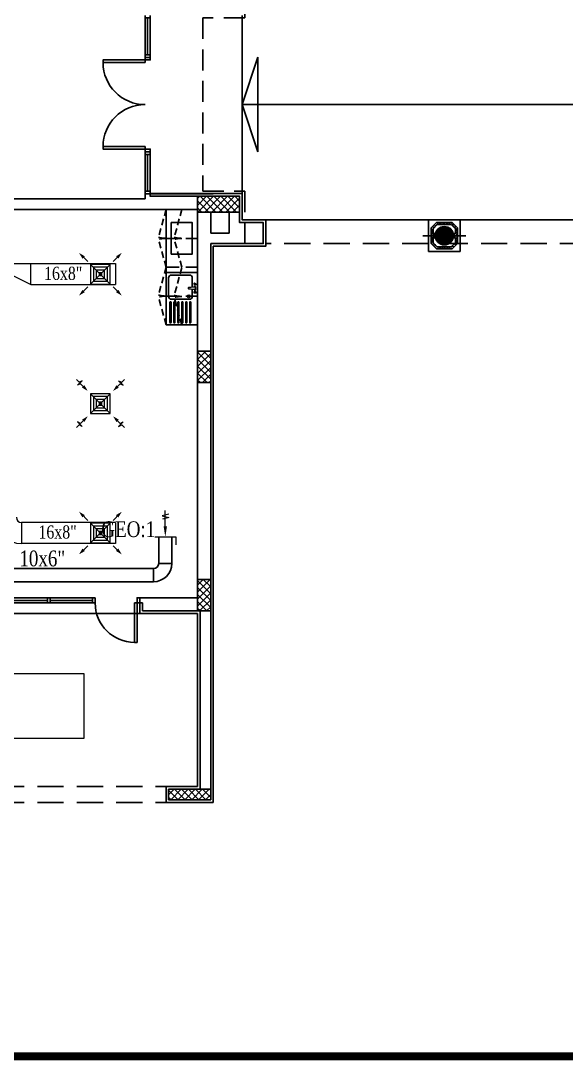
# Model space of a CAD drawing. Extents: x 278386 to 404536, y 8015 to 97114.
# Drawn here: x 350361 to 360749, y 10220 to 30032 of the extents above; entities that cross this region are included whole.
import ezdxf

# ---------------------------------------------------------------- set-up
doc = ezdxf.new("R2010")
doc.units = 0
doc.header["$LTSCALE"] = 2
doc.header["$MEASUREMENT"] = 0
doc.linetypes.add('1-BLOCK-A_FLOOR PLAN$0$HIDDEN', pattern=[0.375, 0.25, -0.125])
doc.linetypes.add('1-BLOCK-A_FLOOR PLAN$0$HIDDEN2', pattern=[0.1875, 0.125, -0.0625])
doc.layers.get('0').update_dxf_attribs({"color": 1})
for name, color, linetype, lineweight in [('-D', 2, 'Continuous', 13), ('-DT', 4, 'Continuous', 13), ('ac duct1', 50, 'Continuous', 13)]:
    doc.layers.add(name, color=color, linetype=linetype, lineweight=lineweight)
for name, color, linetype in [('1-BLOCK-A_FLOOR PLAN$0$ARCH', 1, '1-BLOCK-A_FLOOR PLAN$0$HIDDEN2'), ('1-BLOCK-A_FLOOR PLAN$0$CLADDING', 1, 'Continuous'), ('1-BLOCK-A_FLOOR PLAN$0$COL', 1, 'Continuous'), ('1-BLOCK-A_FLOOR PLAN$0$COL-HAT', 1, 'Continuous'), ('1-BLOCK-A_FLOOR PLAN$0$COLUMN', 1, 'Continuous'), ('1-BLOCK-A_FLOOR PLAN$0$Covered Walkway', 7, 'Continuous'), ('1-BLOCK-A_FLOOR PLAN$0$DOOR', 1, 'Continuous'), ('1-BLOCK-A_FLOOR PLAN$0$EL', 1, 'Continuous'), ('1-BLOCK-A_FLOOR PLAN$0$FIXT KIT', 1, 'Continuous'), ('1-BLOCK-A_FLOOR PLAN$0$HAT-GRC', 9, 'Continuous'), ('1-BLOCK-A_FLOOR PLAN$0$Hidden', 1, '1-BLOCK-A_FLOOR PLAN$0$HIDDEN'), ('1-BLOCK-A_FLOOR PLAN$0$KITCHEN', 1, 'Continuous'), ('1-BLOCK-A_FLOOR PLAN$0$PAV-COL', 1, 'Continuous'), ('1-BLOCK-A_FLOOR PLAN$0$pavement', 21, 'Continuous'), ('1-BLOCK-A_FLOOR PLAN$0$STAIR', 1, 'Continuous'), ('1-BLOCK-A_FLOOR PLAN$0$WALL', 1, 'Continuous'), ('1-BLOCK-A_FLOOR PLAN$0$WIN', 1, 'Continuous'), ('ex text', 93, 'Continuous'), ('ext', 93, 'Continuous'), ('TITLE-A$0$-ABC', 1, 'Continuous')]:
    doc.layers.add(name, color=color, linetype=linetype)
doc.styles.add('IBA', font='romantic.ttf', dxfattribs={"width": 0.8, "height": 0.3})
doc.styles.add('manohar', font='romantic.ttf', dxfattribs={"width": 0.8, "height": 0.25})
pattern_1 = [(45, (0, -4), (-0.06629126, 0.06629126), []), (135, (0, -4), (-0.06629126, -0.06629126), [])]

# ---------------------------------------------------------------- blocks, each defined once
blk = doc.blocks.new('RA')
for p, q in [((-2, 0), (-5, 0)), ((-4.32, -0.67), (-3.95, 0.58)), ((-3.95, 0.58), (-3.66, -0.68)), ((-3.66, -0.68), (-3.32, 0.56))]:
    blk.add_line(p, q)
blk.add_solid([(-2, 0.33), (-2, -0.33), (0, 0)])
blk = doc.blocks.new('A$C5D7019D5')
at = {"layer": '-DT'}
blk.add_lwpolyline([(-0.199, 0), (0.199, 0), (0.199, 0.152)], dxfattribs=at)
at = {"layer": '-DT', "xscale": 0.1000000000000014, "yscale": 0.1000000000000014, "zscale": 0.1000000000000014, "rotation": 90}
blk.add_blockref('RA', (0, 0), dxfattribs=at)
blk = doc.blocks.new('1-BLOCK-A_FLOOR PLAN$0$10d180')
at = {"color": 8}
for points in [[(0.1, 0.1), (0.05, 0.1), (0.05, 0.9), (0.1, 0.9), (0.1, 0.1)], [(1.7, 0.1), (1.75, 0.1), (1.75, 0.9), (1.7, 0.9), (1.7, 0.1)], [(0, 0.1), (0.05, 0.1), (0.05, 0), (0, 0)], [(1.8, 0.1), (1.75, 0.1), (1.75, 0), (1.8, 0)]]:
    blk.add_lwpolyline(points, dxfattribs=at)
for centre, start, end in [((0.1, 0.1), 0, 90), ((1.7, 0.1), 90, 180)]:
    blk.add_arc(centre, 0.8, start, end, dxfattribs=at)
blk = doc.blocks.new('1-BLOCK-A_FLOOR PLAN$0$W80')
at = {"color": 8}
for p, q in [((0, 0.1), (0.8, 0.1)), ((0.8, 0), (0, 0)), ((0.05, 0), (0.05, 0.1)), ((0.75, 0.05), (0.05, 0.05)), ((0.75, 0.1), (0.75, 0))]:
    blk.add_line(p, q, dxfattribs=at)
blk = doc.blocks.new('1-BLOCK-A_FLOOR PLAN$0$sk-s-100')
at = {"color": 8}
for p, q in [((1, 0), (0, 0)), ((0, -0.6), (0, 0)), ((1, -0.6), (1, 0)), ((1, -0.6), (0, -0.6))]:
    blk.add_line(p, q, dxfattribs=at)
blk.add_lwpolyline([(0.279, -0.1), (0.1, -0.1, 0.414214), (0.05, -0.15), (0.05, -0.5, 0.414214), (0.1, -0.55), (0.46, -0.55, 0.414214), (0.51, -0.5), (0.51, -0.15, 0.414214), (0.46, -0.1), (0.321, -0.1)], format="xyb", dxfattribs=at)
for points in [[(0.247, -0.061), (0.204, -0.064), (0.224, -0.025)], [(0.275, -0.062), (0.275, -0.038), (0.325, -0.038), (0.325, -0.062), (0.312, -0.175), (0.288, -0.175)], [(0.386, -0.072), (0.389, -0.029), (0.35, -0.049)]]:
    blk.add_lwpolyline(points, close=True, dxfattribs=at)
for points in [[(0.955, -0.13), (0.57, -0.13, 1), (0.57, -0.15), (0.955, -0.15, 1)], [(0.955, -0.205), (0.57, -0.205, 1), (0.57, -0.225), (0.955, -0.225, 1)], [(0.955, -0.28), (0.57, -0.28, 1), (0.57, -0.3), (0.955, -0.3, 1)], [(0.955, -0.355), (0.57, -0.355, 1), (0.57, -0.375), (0.955, -0.375, 1)], [(0.955, -0.43), (0.57, -0.43, 1), (0.57, -0.45), (0.955, -0.45, 1)], [(0.955, -0.505), (0.57, -0.505, 1), (0.57, -0.525), (0.955, -0.525, 1)]]:
    blk.add_lwpolyline(points, format="xyb", close=True, dxfattribs=at)
blk.add_circle((0.455, -0.165), 0.025, dxfattribs=at)
blk = doc.blocks.new('1-BLOCK-A_FLOOR PLAN', base_point=(138.43, 17.087))
at = {"layer": '1-BLOCK-A_FLOOR PLAN$0$COL-HAT'}
h = blk.add_hatch(dxfattribs=at)
h.set_pattern_fill('ANSI37', color=8, scale=0.75, style=0)
h.set_pattern_definition([(315, (89.8, 33.45168), (-0.066291, -0.066291), []), (225, (89.8, 33.45168), (-0.066291, 0.066291), [])])
h.paths.add_polyline_path([(90.6, 33.152), (89.9, 33.152), (89.9, 33.302), (90.6, 33.302)])
h.paths.add_polyline_path([(90.6, 33.302), (89.9, 33.302), (89.9, 33.452), (90.6, 33.452)])
h.paths.add_polyline_path([(89.9, 33.152), (89.8, 33.152), (89.8, 33.302), (89.9, 33.302)])
h.paths.add_polyline_path([(89.9, 33.302), (89.8, 33.302), (89.8, 33.452), (89.9, 33.452)])
h = blk.add_hatch(dxfattribs=at)
h.set_pattern_fill('ANSI37', color=8, scale=0.75, style=0)
h.set_pattern_definition(pattern_1)
h.paths.add_polyline_path([(90.05, 30.5), (89.8, 30.5), (89.8, 29.9), (90.05, 29.9)])
h = blk.add_hatch(dxfattribs=at)
h.set_pattern_fill('ANSI37', color=8, scale=0.75, style=0)
h.set_pattern_definition(pattern_1)
h.paths.add_polyline_path([(90.05, 30.5), (89.8, 30.5), (89.8, 29.9), (90.05, 29.9)])
h = blk.add_hatch(dxfattribs=at)
h.set_pattern_fill('ANSI37', color=8, scale=0.75, style=0)
h.set_pattern_definition([(45, (89.8, 25.55), (-0.066291, 0.066291), []), (135, (89.8, 25.55), (-0.066291, -0.066291), [])])
h.paths.add_polyline_path([(90.05, 26.15), (89.8, 26.15), (89.8, 25.55), (90.05, 25.55)])
at = {"layer": '1-BLOCK-A_FLOOR PLAN$0$COL-HAT', "linetype": 'Continuous'}
h = blk.add_hatch(dxfattribs=at)
h.set_pattern_fill('ANSI37', color=8, scale=0.75, style=0)
h.set_pattern_definition([(45, (89.25, 21.95), (-0.066291, 0.066291), []), (135, (89.25, 21.95), (-0.066291, -0.066291), [])])
h.paths.add_polyline_path([(90.05, 22.15), (90.05, 21.95), (89.25, 21.95), (89.25, 22), (89.25, 22.15)])
at = {"layer": '1-BLOCK-A_FLOOR PLAN$0$HAT-GRC', "linetype": 'Continuous'}
h = blk.add_hatch(dxfattribs=at)
h.set_pattern_fill('ANSI33', color=8, scale=0.25, angle=90, style=0)
h.set_pattern_definition([(225, (94.75, 32.95084), (-0.044194, 0.044194), []), (225, (94.75, 32.90665), (-0.044194, 0.044194), [0.03125, -0.015625])])
h.paths.add_polyline_path([(94.25, 32.701), (94.25, 32.851), (94.35, 32.951), (94.5, 32.951), (94.65, 32.951), (94.75, 32.851), (94.75, 32.701), (94.675, 32.701, 0.057716), (94.67, 32.741), (94.71, 32.741), (94.71, 32.834), (94.633, 32.911), (94.46, 32.911), (94.367, 32.911), (94.29, 32.834), (94.29, 32.741), (94.33, 32.741, 0.057716), (94.325, 32.701)])
h = blk.add_hatch(dxfattribs=at)
h.set_pattern_fill('ANSI33', color=8, scale=0.25, angle=90, style=0)
h.set_pattern_definition([(135, (94.75, 32.45084), (-0.044194, -0.044194), []), (135, (94.75, 32.495036), (-0.044194, -0.044194), [0.03125, -0.015625])])
h.paths.add_polyline_path([(94.25, 32.701), (94.25, 32.551), (94.35, 32.451), (94.5, 32.451), (94.65, 32.451), (94.75, 32.551), (94.75, 32.701), (94.675, 32.701, -0.057716), (94.67, 32.661), (94.71, 32.661), (94.71, 32.567), (94.633, 32.491), (94.46, 32.491), (94.367, 32.491), (94.29, 32.567), (94.29, 32.661), (94.33, 32.661, -0.057716), (94.325, 32.701)])
at = {"layer": '1-BLOCK-A_FLOOR PLAN$0$PAV-COL', "linetype": 'Continuous'}
h = blk.add_hatch(dxfattribs=at)
h.set_pattern_fill('ANSI31', color=8, scale=0.1, angle=90, style=0)
h.set_pattern_definition([(135, (94.675, 32.525842), (-0.00883883, -0.00883883), [])])
h.paths.add_polyline_path([(94.325, 32.701), (94.675, 32.701, 0.414214), (94.5, 32.876, 0.414214)])
h.paths.add_polyline_path([(94.325, 32.701, 0.414214), (94.5, 32.526, 0.414214), (94.675, 32.701)])
at = {"layer": '1-BLOCK-A_FLOOR PLAN$0$ARCH', "color": 8, "linetype": '1-BLOCK-A_FLOOR PLAN$0$HIDDEN'}
for p, q in [((83, 22.2), (89.2, 22.2)), ((83, 21.9), (89.2, 21.9))]:
    blk.add_line(p, q, dxfattribs=at)
at = {"layer": '1-BLOCK-A_FLOOR PLAN$0$CLADDING', "color": 8}
for p, q in [((88.9, 33.5), (90.1, 33.5)), ((88.7, 25.5), (88.7, 25.7)), ((90.1, 25.6), (90.1, 21.9)), ((89.8, 25.5), (88.7, 25.5)), ((89.8, 25.5), (89.8, 22.2)), ((89.75, 22.2), (89.2, 22.2))]:
    blk.add_line(p, q, dxfattribs=at)
for points in [[(90.1, 25.6), (90.1, 32.501), (91.1, 32.501), (91.1, 33.001), (90.65, 33.001), (90.65, 33.502), (88.9, 33.502)], [(90.1, 21.9), (89.2, 21.9), (89.2, 21.95), (89.2, 21.95), (89.2, 22.2), (89.8, 22.2)]]:
    blk.add_lwpolyline(points, dxfattribs=at)
at = {"layer": '1-BLOCK-A_FLOOR PLAN$0$CLADDING', "color": 8, "linetype": 'Continuous'}
for points in [[(94.675, 32.701), (94.75, 32.701), (94.75, 32.851), (94.65, 32.951), (94.5, 32.951), (94.35, 32.951), (94.25, 32.851), (94.25, 32.701), (94.325, 32.701)], [(94.33, 32.741), (94.29, 32.741), (94.29, 32.834), (94.367, 32.911), (94.46, 32.911), (94.633, 32.911), (94.71, 32.834), (94.71, 32.741), (94.67, 32.741)], [(94.675, 32.701), (94.75, 32.701), (94.75, 32.551), (94.65, 32.451), (94.5, 32.451), (94.35, 32.451), (94.25, 32.551), (94.25, 32.701), (94.325, 32.701)], [(94.33, 32.661), (94.29, 32.661), (94.29, 32.567), (94.367, 32.491), (94.46, 32.491), (94.633, 32.491), (94.71, 32.567), (94.71, 32.661), (94.67, 32.661)]]:
    blk.add_lwpolyline(points, dxfattribs=at)
at = {"layer": '1-BLOCK-A_FLOOR PLAN$0$COL', "color": 8}
blk.add_lwpolyline([(90.05, 22.15), (90.05, 21.95), (89.25, 21.95), (89.25, 22), (89.25, 22), (89.25, 22.15), (90.05, 22.15)], dxfattribs=at)
at = {"layer": '1-BLOCK-A_FLOOR PLAN$0$COLUMN', "color": 8}
for points in [[(89.8, 33.452), (90.6, 33.452), (90.6, 33.152), (89.8, 33.152)], [(89.8, 29.9), (90.05, 29.9), (90.05, 30.5), (89.8, 30.5)], [(89.8, 29.9), (90.05, 29.9), (90.05, 30.5), (89.8, 30.5)], [(89.8, 25.55), (90.05, 25.55), (90.05, 26.15), (89.8, 26.15)]]:
    blk.add_lwpolyline(points, close=True, dxfattribs=at)
at = {"layer": '1-BLOCK-A_FLOOR PLAN$0$Covered Walkway', "color": 8, "linetype": '1-BLOCK-A_FLOOR PLAN$0$HIDDEN'}
blk.add_line((97.95, 32.551), (91.1, 32.551), dxfattribs=at)
at = {"layer": '1-BLOCK-A_FLOOR PLAN$0$Covered Walkway', "color": 8, "linetype": '1-BLOCK-A_FLOOR PLAN$0$HIDDEN', "ltscale": 0.8}
blk.add_lwpolyline([(90.7, 37.851), (90.7, 36.85), (89.9, 36.85), (89.9, 33.552), (90.7, 33.552), (90.7, 32.551)], dxfattribs=at)
at = {"layer": '1-BLOCK-A_FLOOR PLAN$0$DOOR', "color": 8}
for points in [[(88.7, 25.8), (88.65, 25.8), (88.65, 25.7), (88.7, 25.7)], [(88.6, 25.7), (88.65, 25.7), (88.65, 24.95), (88.6, 24.95), (88.6, 25.7)]]:
    blk.add_lwpolyline(points, dxfattribs=at)
blk.add_arc((88.6, 25.7), 0.75, 180, 270, dxfattribs=at)
at = {"layer": '1-BLOCK-A_FLOOR PLAN$0$EL', "color": 8, "linetype": '1-BLOCK-A_FLOOR PLAN$0$HIDDEN', "ltscale": 0.25}
for points in [[(89.2, 33.2), (89.057, 32.669, 0.065901), (89.2, 32.65)], [(89.5, 33.2), (89.357, 32.669, 0.065901), (89.5, 32.65)], [(89.2, 32.1), (89.057, 32.631, -0.065901), (89.2, 32.65)], [(89.5, 32.1), (89.357, 32.631, -0.065901), (89.5, 32.65)], [(89.2, 32.1), (89.057, 31.569, 0.065901), (89.2, 31.55)], [(89.5, 32.093), (89.357, 31.562, 0.065901), (89.5, 31.543)], [(89.2, 31), (89.057, 31.531, -0.065901), (89.2, 31.55)], [(89.5, 30.993), (89.357, 31.524, -0.065901), (89.5, 31.543)]]:
    blk.add_lwpolyline(points, format="xyb", dxfattribs=at)
at = {"layer": '1-BLOCK-A_FLOOR PLAN$0$FIXT KIT', "color": 8}
blk.add_lwpolyline([(89.3, 32.95), (89.3, 32.35), (89.7, 32.35), (89.7, 32.95)], close=True, dxfattribs=at)
at = {"layer": '1-BLOCK-A_FLOOR PLAN$0$Hidden', "color": 8, "ltscale": 0.5}
for p, q in [((89.2, 32.65), (89.8, 32.65)), ((89.2, 32.1), (89.8, 32.1)), ((89.2, 31.55), (89.8, 31.55))]:
    blk.add_line(p, q, dxfattribs=at)
at = {"layer": '1-BLOCK-A_FLOOR PLAN$0$KITCHEN', "color": 8}
for p, q in [((89.2, 33.2), (89.2, 31)), ((89.2, 31), (89.8, 31))]:
    blk.add_line(p, q, dxfattribs=at)
at = {"layer": '1-BLOCK-A_FLOOR PLAN$0$PAV-COL', "color": 8, "linetype": 'Continuous'}
blk.add_line((94.09, 32.701), (94.91, 32.701), dxfattribs=at)
at = {"layer": '1-BLOCK-A_FLOOR PLAN$0$PAV-COL', "color": 8}
for points in [[(94.8, 33.001), (94.8, 32.401), (94.2, 32.401), (94.2, 33.001)], [(94.65, 32.451), (94.75, 32.551), (94.75, 32.851), (94.65, 32.951), (94.35, 32.951), (94.25, 32.851), (94.25, 32.551), (94.35, 32.451)], [(94.65, 32.951), (94.75, 32.851), (94.75, 32.551), (94.65, 32.451), (94.35, 32.451), (94.25, 32.551), (94.25, 32.851), (94.35, 32.951)]]:
    blk.add_lwpolyline(points, close=True, dxfattribs=at)
at = {"layer": '1-BLOCK-A_FLOOR PLAN$0$PAV-COL', "color": 8, "linetype": 'Continuous'}
blk.add_circle((94.5, 32.701), 0.175, dxfattribs=at)
at = {"layer": '1-BLOCK-A_FLOOR PLAN$0$pavement', "color": 8, "ltscale": 2}
blk.add_line((98.5, 33.001), (91.1, 33.001), dxfattribs=at)
at = {"layer": '1-BLOCK-A_FLOOR PLAN$0$STAIR', "color": 8}
for p, q in [((90.65, 36.9), (90.65, 33.502)), ((90.95, 34.301), (90.95, 36.101)), ((97.9, 35.201), (90.65, 35.201))]:
    blk.add_line(p, q, dxfattribs=at)
blk.add_lwpolyline([(90.95, 34.301), (90.65, 35.201), (90.95, 36.101)], dxfattribs=at)
at = {"layer": '1-BLOCK-A_FLOOR PLAN$0$WALL', "color": 8}
for p, q in [((88.8, 33.5), (88.8, 33.4)), ((88.8, 33.5), (88.8, 33.4)), ((88.8, 33.5), (88.9, 33.5)), ((88.8, 33.5), (88.8, 33.4)), ((88.8, 33.5), (88.8, 33.4)), ((88.8, 33.5), (88.9, 33.5)), ((88.9, 33.5), (88.9, 33.45)), ((88.9, 33.5), (88.9, 33.45)), ((88.9, 33.5), (88.9, 33.45)), ((88.9, 33.5), (88.9, 33.45)), ((85.2, 33.2), (89.8, 33.2)), ((89.8, 33.2), (89.8, 30.5)), ((89.8, 33.2), (89.8, 30.5)), ((90.05, 33.152), (90.05, 32.751)), ((90.05, 32.551), (90.05, 30.5)), ((89.8, 29.9), (89.8, 26.15)), ((90.05, 29.9), (90.05, 26.15)), ((88.7, 25.8), (89.8, 25.8)), ((88.7, 25.8), (88.7, 25.7)), ((88.75, 25.7), (88.7, 25.7)), ((88.75, 25.55), (88.75, 25.7)), ((90.05, 25.6), (90.05, 22.15)), ((89.85, 25.55), (88.75, 25.55)), ((89.85, 25.55), (89.85, 22.15))]:
    blk.add_line(p, q, dxfattribs=at)
for points in [[(85.2, 33.4), (88.8, 33.4)], [(88.9, 33.452), (90.6, 33.452), (90.6, 33.452), (90.6, 32.951), (91.05, 32.951), (91.05, 32.551), (90.05, 32.551)], [(90.4, 33.152), (90.4, 32.751), (90.05, 32.751)]]:
    blk.add_lwpolyline(points, dxfattribs=at)
at = {"layer": '1-BLOCK-A_FLOOR PLAN$0$WIN', "color": 8}
for p, q in [((88.8, 36.1), (88.9, 36.1)), ((88.8, 36.1), (88.9, 36.1)), ((88.8, 34.3), (88.9, 34.3)), ((88.8, 34.3), (88.9, 34.3)), ((83.5, 25.8), (87.85, 25.8)), ((86.942, 25.7), (86.942, 25.8)), ((86.992, 25.7), (86.992, 25.8)), ((87.8, 25.7), (87.8, 25.8)), ((87.85, 25.7), (87.85, 25.8)), ((83.5, 25.7), (87.85, 25.7)), ((86.125, 25.75), (86.942, 25.75)), ((86.992, 25.75), (87.8, 25.75)), ((88.7, 25.5), (83.5, 25.5))]:
    blk.add_line(p, q, dxfattribs=at)
at = {"layer": '1-BLOCK-A_FLOOR PLAN$0$DOOR', "color": 8, "rotation": 90}
blk.add_blockref('1-BLOCK-A_FLOOR PLAN$0$10d180', (88.9, 34.3), dxfattribs=at)
blk.add_blockref('1-BLOCK-A_FLOOR PLAN$0$10d180', (88.9, 34.3), dxfattribs=at)
at = {"layer": '1-BLOCK-A_FLOOR PLAN$0$FIXT KIT', "color": 8, "rotation": 270}
blk.add_blockref('1-BLOCK-A_FLOOR PLAN$0$sk-s-100', (89.8, 32), dxfattribs=at)
at = {"layer": '1-BLOCK-A_FLOOR PLAN$0$WIN', "color": 8, "rotation": 90}
for p in [(88.9, 36.1), (88.9, 36.1), (88.9, 33.5), (88.9, 33.5)]:
    blk.add_blockref('1-BLOCK-A_FLOOR PLAN$0$W80', p, dxfattribs=at)
blk = doc.blocks.new('A$C51B27907')
blk.add_blockref('1-BLOCK-A_FLOOR PLAN', (123.971, 2.307))
blk = doc.blocks.new('G R 12')
at = {"layer": '-DT', "color": 7}
for p, q in [((-0.426, 0.426), (-0.38, 0.38)), ((-0.426, 0.426), (-0.38, 0.38)), ((-0.407, 0.326), (-0.324, 0.408)), ((-0.407, 0.326), (-0.324, 0.408)), ((-0.324, 0.408), (-0.38, 0.38)), ((-0.324, 0.408), (-0.38, 0.38)), ((0.407, 0.326), (0.324, 0.408)), ((0.324, 0.408), (0.38, 0.38)), ((0.407, 0.326), (0.324, 0.408)), ((0.324, 0.408), (0.38, 0.38)), ((0.426, 0.426), (0.38, 0.38)), ((0.426, 0.426), (0.38, 0.38)), ((-0.352, 0.352), (-0.407, 0.326)), ((-0.352, 0.352), (-0.407, 0.326)), ((-0.352, 0.352), (-0.306, 0.306)), ((-0.352, 0.352), (-0.306, 0.306)), ((0.352, 0.352), (0.306, 0.306)), ((0.352, 0.352), (0.306, 0.306)), ((0.352, 0.352), (0.407, 0.326)), ((0.352, 0.352), (0.407, 0.326)), ((-0.352, -0.352), (-0.407, -0.326)), ((-0.407, -0.326), (-0.324, -0.408)), ((-0.352, -0.352), (-0.407, -0.326)), ((-0.407, -0.326), (-0.324, -0.408)), ((-0.352, -0.352), (-0.306, -0.306)), ((-0.352, -0.352), (-0.306, -0.306)), ((0.352, -0.352), (0.306, -0.306)), ((0.352, -0.352), (0.306, -0.306)), ((0.407, -0.326), (0.324, -0.408)), ((0.407, -0.326), (0.324, -0.408)), ((0.352, -0.352), (0.407, -0.326)), ((0.352, -0.352), (0.407, -0.326)), ((-0.426, -0.426), (-0.38, -0.38)), ((-0.426, -0.426), (-0.38, -0.38)), ((-0.324, -0.408), (-0.38, -0.38)), ((-0.324, -0.408), (-0.38, -0.38)), ((0.324, -0.408), (0.38, -0.38)), ((0.324, -0.408), (0.38, -0.38)), ((0.426, -0.426), (0.38, -0.38)), ((0.426, -0.426), (0.38, -0.38))]:
    blk.add_line(p, q, dxfattribs=at)
at = {"layer": '-DT', "color": 1}
for p, q in [((-0.175, 0.175), (0.175, -0.175)), ((-0.175, -0.175), (0.175, 0.175)), ((-0.175, 0.175), (0.175, -0.175)), ((-0.175, -0.175), (0.175, 0.175))]:
    blk.add_line(p, q, dxfattribs=at)
at = {"layer": '-DT', "color": 7}
for points in [[(-0.225, 0.225, 0, 0.06, 0), (-0.306, 0.306, 0.06, 0.06, 0)], [(-0.225, 0.225, 0, 0.06, 0), (-0.306, 0.306, 0.06, 0.06, 0)], [(0.225, 0.225, 0, 0.06, 0), (0.306, 0.306, 0.06, 0.06, 0)], [(0.225, 0.225, 0, 0.06, 0), (0.306, 0.306, 0.06, 0.06, 0)], [(-0.225, -0.225, 0, 0.06, 0), (-0.306, -0.306, 0.06, 0.06, 0)], [(-0.225, -0.225, 0, 0.06, 0), (-0.306, -0.306, 0.06, 0.06, 0)], [(0.225, -0.225, 0, 0.06, 0), (0.306, -0.306, 0.06, 0.06, 0)], [(0.225, -0.225, 0, 0.06, 0), (0.306, -0.306, 0.06, 0.06, 0)]]:
    blk.add_lwpolyline(points, format="xyseb", dxfattribs=at)
blk.add_lwpolyline([(-0.175, -0.175), (0.175, -0.175), (0.175, 0.175), (-0.175, 0.175)], close=True, dxfattribs=at)
blk.add_lwpolyline([(-0.175, -0.175), (0.175, -0.175), (0.175, 0.175), (-0.175, 0.175)], close=True, dxfattribs=at)
at = {"layer": '-DT', "color": 1}
for points in [[(-0.125, -0.125), (0.125, -0.125), (0.125, 0.125), (-0.125, 0.125)], [(-0.125, -0.125), (0.125, -0.125), (0.125, 0.125), (-0.125, 0.125)], [(-0.075, -0.075), (0.075, -0.075), (0.075, 0.075), (-0.075, 0.075)], [(-0.075, -0.075), (0.075, -0.075), (0.075, 0.075), (-0.075, 0.075)], [(-0.025, -0.025), (0.025, -0.025), (0.025, 0.025), (-0.025, 0.025)], [(-0.025, -0.025), (0.025, -0.025), (0.025, 0.025), (-0.025, 0.025)]]:
    blk.add_lwpolyline(points, close=True, dxfattribs=at)
blk = doc.blocks.new('G S 14')
at = {"layer": '-DT', "color": 7}
for p, q in [((-0.345, 0.345), (-0.225, 0.225)), ((0.225, 0.225), (0.345, 0.345)), ((-0.345, -0.345), (-0.225, -0.225)), ((0.225, -0.225), (0.345, -0.345))]:
    blk.add_line(p, q, dxfattribs=at)
at = {"layer": '-DT', "color": 1}
for p, q in [((-0.175, 0.175), (0.175, -0.175)), ((-0.175, -0.175), (0.175, 0.175))]:
    blk.add_line(p, q, dxfattribs=at)
at = {"layer": '-DT', "color": 7}
for points in [[(-0.38, 0.38, 0, 0.06, 0), (-0.298, 0.298, 0.06, 0.06, 0)], [(0.38, 0.38, 0, 0.06, 0), (0.298, 0.298, 0.06, 0.06, 0)], [(-0.38, -0.38, 0, 0.06, 0), (-0.298, -0.298, 0.06, 0.06, 0)], [(0.38, -0.38, 0, 0.06, 0), (0.298, -0.298, 0.06, 0.06, 0)]]:
    blk.add_lwpolyline(points, format="xyseb", dxfattribs=at)
blk.add_lwpolyline([(-0.175, -0.175), (0.175, -0.175), (0.175, 0.175), (-0.175, 0.175)], close=True, dxfattribs=at)
at = {"layer": '-DT', "color": 1}
for points in [[(-0.125, -0.125), (0.125, -0.125), (0.125, 0.125), (-0.125, 0.125)], [(-0.075, -0.075), (0.075, -0.075), (0.075, 0.075), (-0.075, 0.075)], [(-0.025, -0.025), (0.025, -0.025), (0.025, 0.025), (-0.025, 0.025)]]:
    blk.add_lwpolyline(points, close=True, dxfattribs=at)

msp = doc.modelspace()

# ---------------------------------------------------------------- linework, layer by layer
at = {"layer": '-D'}
msp.add_lwpolyline([(347761, 17590), (351562, 17590), (351562, 16351), (347761, 16351)], close=True, dxfattribs=at)
at = {"layer": 'ac duct1'}
for p, q in [((347733, 25403, 0), (352164, 25403, 0)), ((350554, 25003, 0), (350554, 25403, 0)), ((352164, 25403, 0), (352164, 25003, 0)), ((350158, 25203, 0), (350554, 25003, 0)), ((350554, 25003, 0), (352164, 25003, 0)), ((352164, 20468), (350377, 20468, 0)), ((350377, 20468, 0), (350377, 20068, 0)), ((352164, 20468), (352164, 20068)), ((352164, 20068), (350377, 20068, 0))]:
    msp.add_line(p, q, dxfattribs=at)
for radius in [500, 100]:
    msp.add_arc((350377, 20568, 0), radius, 180, 270, dxfattribs=at)
at = {"layer": 'ext', "linetype": 'Continuous'}
for p, q in [((352988, 20198), (352988, 19690)), ((353238, 20198), (353238, 19690)), ((352988, 19690), (353238, 19690)), ((352888, 19590), (347097, 19590)), ((352888, 19590), (352888, 19340)), ((352888, 19340), (349033, 19340))]:
    msp.add_line(p, q, dxfattribs=at)
for radius in [100, 350]:
    msp.add_arc((352888, 19690), radius, 270, 0, dxfattribs=at)
at = {"layer": 'TITLE-A$0$-ABC', "color": 3, "const_width": 150}
msp.add_lwpolyline([(282886, 94397), (402286, 94397), (402286, 10295), (282886, 10295)], close=True, dxfattribs=at)

# ---------------------------------------------------------------- block references
at = {"layer": '-DT'}
for name, p, xscale, yscale, zscale in [('G S 14', (351877, 25201, 0), 1071.428571428584, 1071.428571428584, 1071.428571428584), ('G R 12', (351877, 22735, 0), 1071.580694820767, 1071.580694820767, 1071.580694820767), ('G S 14', (351877, 20268), 1071.428571428584, 1071.428571428584, 1071.428571428584)]:
    msp.add_blockref(name, p, dxfattribs=dict(at, xscale=xscale, yscale=yscale, zscale=zscale))
at = {"layer": '-DT', "xscale": -1000, "yscale": 1000, "zscale": 1000, "rotation": 180}
msp.add_blockref('A$C5D7019D5', (353113, 20198), dxfattribs=at)
at = {"layer": 'ext', "linetype": 'Continuous', "xscale": 1000, "yscale": 1000, "zscale": 1000}
msp.add_blockref('A$C51B27907', (278386, 8015), dxfattribs=at)

# ---------------------------------------------------------------- texts
at = {"layer": 'ac duct1', "style": 'manohar', "width": 0.8}
for p in [(350804, 25093), (350697, 20163)]:
    msp.add_text('16x8"', height=250, dxfattribs=at).set_placement(p)
at = {"layer": 'ex text', "color": 45, "style": 'IBA', "width": 0.8}
msp.add_text('GEO:1', height=300, dxfattribs=at).set_placement((351894, 20192))
at = {"layer": 'ex text', "color": 7, "style": 'IBA', "width": 0.8}
msp.add_text('10x6"', height=300, dxfattribs=at).set_placement((350333, 19634))

doc.saveas('drawing.dxf')
